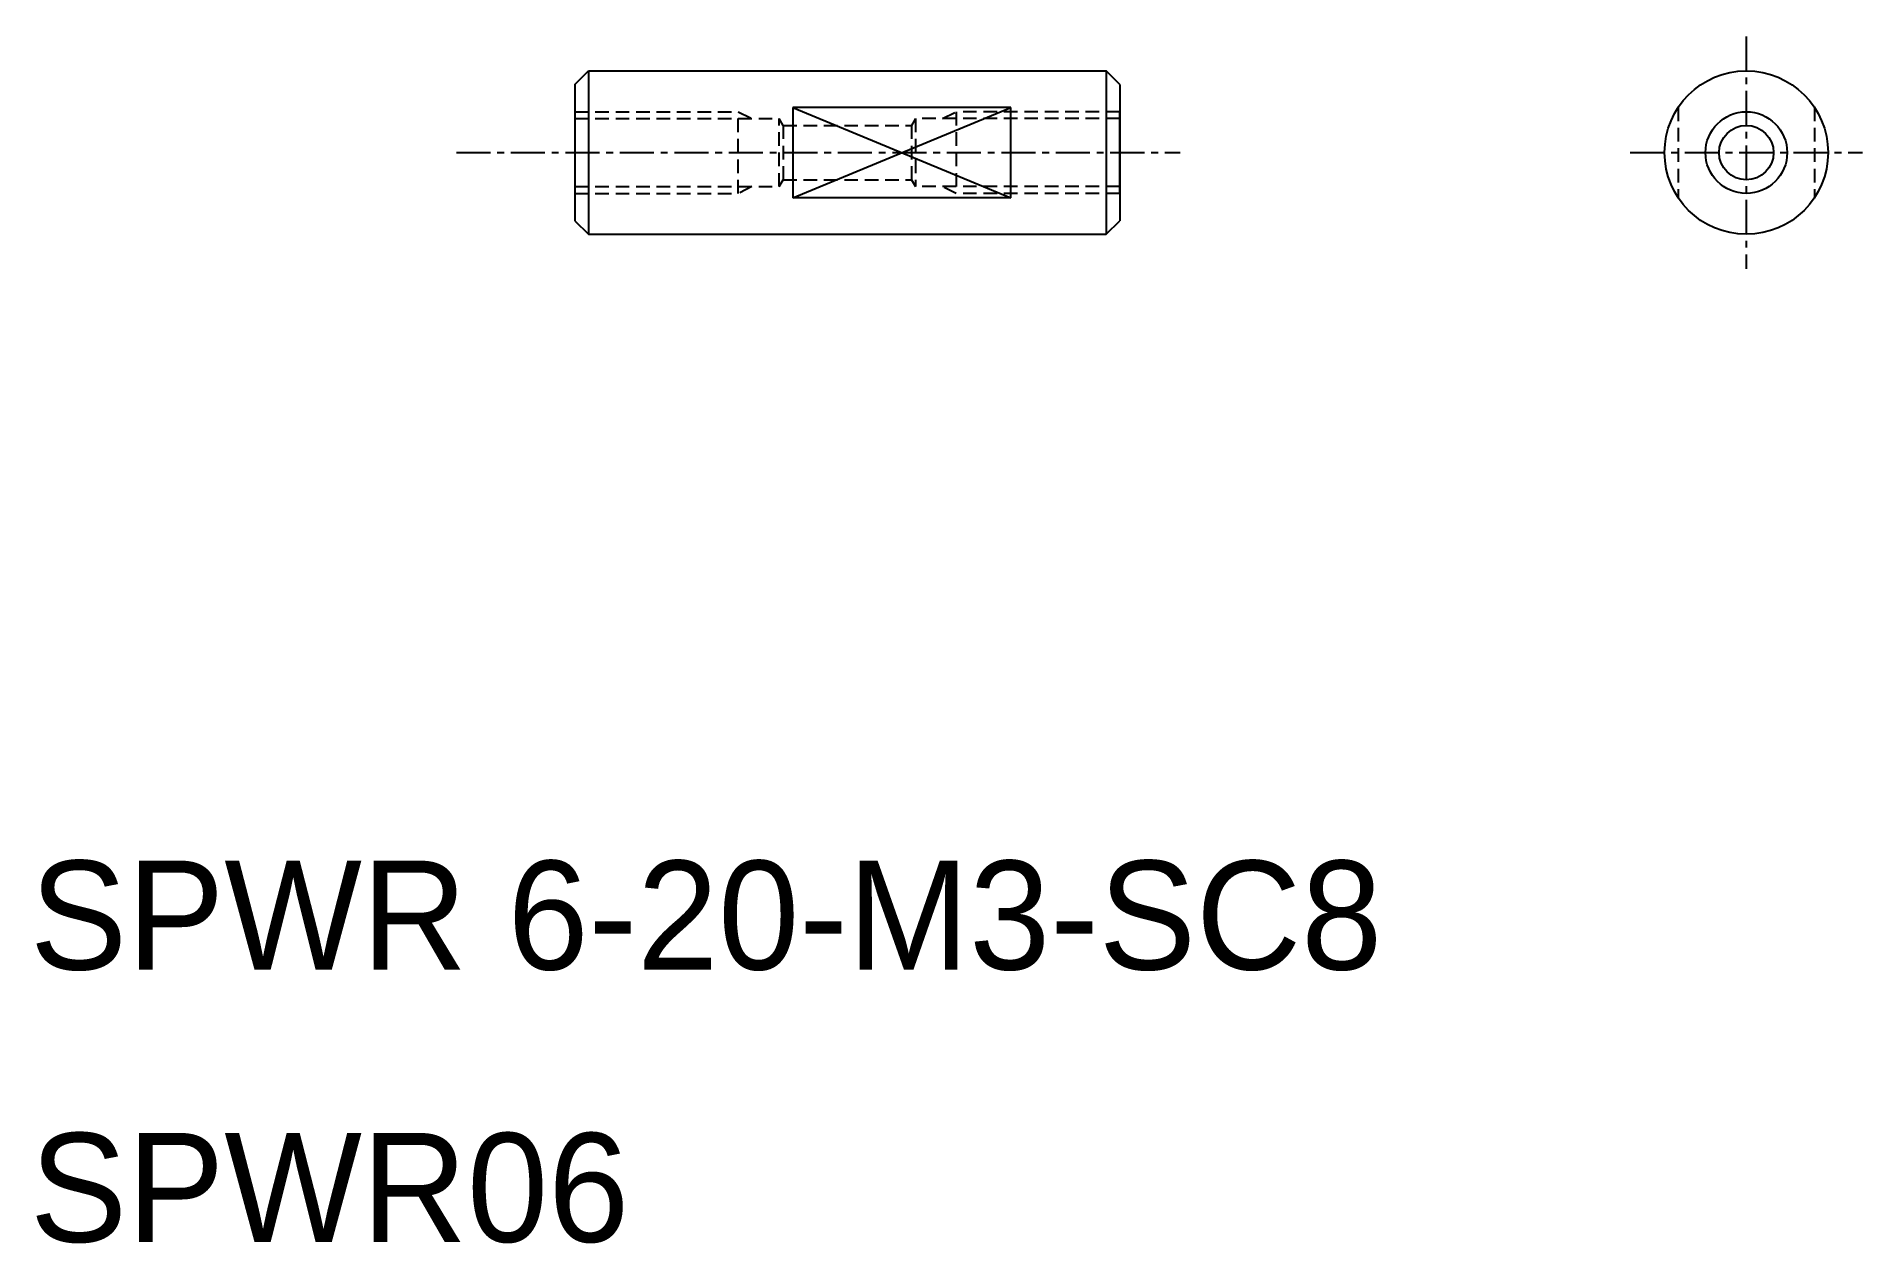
# Model space of a CAD drawing. Extents: x 10.2 to 77.3, y 9.9 to 54.3.
import ezdxf

# ---------------------------------------------------------------- set-up
doc = ezdxf.new("R2010")
doc.units = 0
doc.linetypes.add('CENTER', pattern=[2, 1.25, -0.25, 0.25, -0.25])
doc.linetypes.add('DASHED', pattern=[0.75, 0.5, -0.25])
doc.layers.get('0').update_dxf_attribs({"linetype": 'CONTINUOUS'})
doc.layers.add('CENTER', color=1, linetype='CENTER')

msp = doc.modelspace()

# ---------------------------------------------------------------- linework, layer by layer
at = {"color": 7, "linetype": 'CONTINUOUS'}
for p, q in [((30, 52.5), (30.5, 53)), ((30.5, 53), (49.5, 53)), ((30.5, 53), (30.5, 47)), ((35.25, 53), (35.25, 53)), ((40, 53), (40, 53)), ((49.5, 53), (49.5, 47)), ((50, 52.5), (49.5, 53)), ((30, 52.5), (30, 47.5)), ((50, 52.5), (50, 47.5)), ((46, 51.658), (38, 51.658)), ((38, 51.658), (38, 48.342)), ((46, 48.342), (46, 51.658)), ((30, 51.5), (30, 48.5)), ((50, 48.5), (50, 51.5)), ((46, 48.342), (38, 48.342)), ((30, 47.5), (30.5, 47)), ((30.5, 47), (49.5, 47)), ((49.5, 47), (50, 47.5))]:
    msp.add_line(p, q, dxfattribs=at)
at = {"color": 3, "linetype": 'CONTINUOUS'}
for p, q in [((38, 48.342), (46, 51.658)), ((38, 51.658), (46, 48.342))]:
    msp.add_line(p, q, dxfattribs=at)
at = {"color": 3, "linetype": 'DASHED'}
for p, q in [((70.5, 51.658), (70.5, 48.342)), ((75.5, 51.658), (75.5, 48.342)), ((30, 51.5), (36, 51.5)), ((30, 51.25), (37.5, 51.25)), ((36, 48.5), (36, 51.5)), ((36, 51.5), (36.5, 51.25)), ((37.5, 48.75), (37.5, 51.25)), ((37.644, 51), (37.5, 51.25)), ((37.644, 51), (42.356, 51)), ((37.644, 51), (37.644, 49)), ((42.5, 51.25), (42.356, 51)), ((42.356, 51), (42.356, 49)), ((42.5, 51.25), (42.5, 48.75)), ((50, 51.25), (42.5, 51.25)), ((43.5, 51.25), (44, 51.5)), ((44, 51.5), (44, 48.5)), ((50, 51.5), (44, 51.5)), ((37.5, 48.75), (37.644, 49)), ((37.644, 49), (42.356, 49)), ((42.356, 49), (42.5, 48.75)), ((30, 48.75), (37.5, 48.75)), ((30, 48.5), (36, 48.5)), ((36.5, 48.75), (36, 48.5)), ((50, 48.75), (42.5, 48.75)), ((44, 48.5), (43.5, 48.75)), ((50, 48.5), (44, 48.5))]:
    msp.add_line(p, q, dxfattribs=at)
at = {"color": 7, "linetype": 'CONTINUOUS'}
for radius in [3, 1]:
    msp.add_circle((73, 50), radius, dxfattribs=at)
at = {"color": 3}
msp.add_circle((73, 50), 1.5, dxfattribs=at)
at = {"layer": 'CENTER', "color": 1, "linetype": 'CENTER'}
for p, q in [((73, 54.263), (73, 45.737)), ((25.656, 50), (52.221, 50)), ((68.737, 50), (77.263, 50))]:
    msp.add_line(p, q, dxfattribs=at)

# ---------------------------------------------------------------- texts
at = {"color": 7, "linetype": 'CONTINUOUS'}
for s, p in [('SPWR 6-20-M3-SC8', (10, 20)), ('SPWR06 ', (10, 10))]:
    msp.add_text(s, height=4, dxfattribs=at).set_placement(p)

doc.saveas('drawing.dxf')
